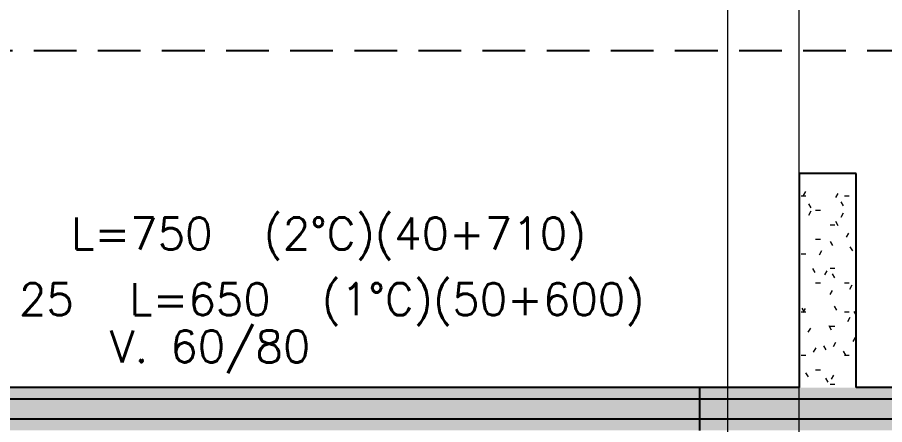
# Model space of a CAD drawing. Extents: x -9133 to 18268, y -11863 to 17290.
# Drawn here: x 651.6 to 955.9, y 3539.5 to 3682.2 of the extents above; entities that cross this region are included whole.
import ezdxf
from ezdxf.enums import TextEntityAlignment as Align

# ---------------------------------------------------------------- set-up
doc = ezdxf.new("R2010")
doc.units = 0
doc.header["$LTSCALE"] = 30
doc.header["$MEASUREMENT"] = 0
doc.linetypes.add('EJEG$0$DASHED', pattern=[0.75, 0.5, -0.25])
doc.linetypes.add('EJEG$0$RLE-PROYECCION', pattern=[0.71438, 0.47625, -0.23813])
doc.layers.get('0').update_dxf_attribs({"linetype": 'CONTINUOUS'})
doc.layers.add('EJEG$0$CORTES', color=5, linetype='CONTINUOUS')
doc.layers.add('EJEG$0$RLA-FE', color=7, linetype='CONTINUOUS')
doc.layers.add('EJEG$0$RLA-ACHURADO', color=30, linetype='EJEG$0$RLE-PROYECCION', lineweight=15, transparency=0.7)
for name, color, linetype, lineweight in [('EJEG$0$RLA-CONTORNO', 30, 'CONTINUOUS', 25), ('EJEG$0$RLA-EJES', 1, 'CONTINUOUS', 9), ('EJEG$0$RLA-TEXTOS-1', 9, 'CONTINUOUS', 9)]:
    doc.layers.add(name, color=color, linetype=linetype, lineweight=lineweight)
doc.styles.add('EJEG$0$RomanS', font='romans.shx', dxfattribs={"height": 11.25})
pattern_1 = [(0, (-424.688, -2039.478), (20.32, 5.08), [1.676, -13.564, 1.676, -13.564, -81.28]), (0, (-424.688, -2039.478), (20.32, 5.08), [-30.48, 1.676, -28.804, 1.676, -13.564, -35.56]), (0, (-424.688, -2039.478), (20.32, 5.08), [-76.2, 1.676, -8.484, 1.676, -23.724]), (120, (-417.068, -2036.938), (-14.559409, 15.057636), [1.676, -13.564, 1.676, -13.564, -81.28]), (120, (-417.068, -2036.938), (-14.559409, 15.057636), [-30.48, 1.676, -28.804, 1.676, -13.564, -35.56]), (120, (-417.068, -2036.938), (-14.559409, 15.057636), [-76.2, 1.676, -8.484, 1.676, -23.724]), (240, (-414.528, -2026.778), (-5.760591, -20.137636), [1.676, -13.564, 1.676, -13.564, -81.28]), (240, (-414.528, -2026.778), (-5.760591, -20.137636), [-30.48, 1.676, -28.804, 1.676, -13.564, -35.56]), (240, (-414.528, -2026.778), (-5.760591, -20.137636), [-76.2, 1.676, -8.484, 1.676, -23.724])]

# ---------------------------------------------------------------- blocks, each defined once
blk = doc.blocks.new('*U165')
at = {"layer": 'EJEG$0$RLA-FE'}
blk.add_line((0, 0), (918.21, 0), dxfattribs=at)
at = {"layer": 'EJEG$0$RLA-FE', "color": 3, "style": 'EJEG$0$RomanS', "flags": 8}
for tag, p in [('F=', (469.74, 9.32)), ('NUM', (484.15, 9.32))]:
    blk.add_attdef(tag, text='', height=11.25, dxfattribs=at).set_placement(p, align=Align.RIGHT)
at = {"layer": 'EJEG$0$RLA-FE', "color": 3, "style": 'EJEG$0$RomanS'}
for tag, p, flags in [('PHI', (488.05, 9.54), 14), ('DIAM', (497.9, 9.32), 12), ('MINUS', (519.92, 9.32), 13), ('MARK', (533.31, 9.32), 13), ('TEXTO_FE1', (536.62, 9.32), 8), ('TEXTO_FE2', (604.14, 9.34), 8), ('TIPO', (498.8, -75.78), 13), ('NVECES', (484.93, -94.72), 13), ('NUMFE', (488.86, -114.48), 13), ('CAPA', (497.06, -133.6), 13), ('DESPLAZA', (278.34, -151.59), 13), ('ESPACIO', (284.39, -169.95), 13), ('CANT', (298.23, -188.75), 13)]:
    blk.add_attdef(tag, p, '', height=11.25, dxfattribs=dict(at, flags=flags))
blk = doc.blocks.new('*U167')
at = {"layer": 'EJEG$0$RLA-FE'}
blk.add_line((0, 0), (718.21, 0), dxfattribs=at)
at = {"layer": 'EJEG$0$RLA-FE', "color": 3, "style": 'EJEG$0$RomanS', "flags": 8}
for tag, p in [('F=', (137.58, 36.32)), ('NUM', (151.98, 36.32))]:
    blk.add_attdef(tag, text='', height=11.25, dxfattribs=at).set_placement(p, align=Align.RIGHT)
at = {"layer": 'EJEG$0$RLA-FE', "color": 3, "style": 'EJEG$0$RomanS'}
for tag, p, flags in [('PHI', (155.88, 36.54), 14), ('DIAM', (165.74, 36.32), 12), ('MINUS', (187.75, 36.32), 13), ('MARK', (201.15, 36.32), 13), ('TEXTO_FE1', (204.45, 36.32), 8), ('TEXTO_FE2', (271.97, 36.34), 8), ('TIPO', (398.8, -75.78), 13), ('NVECES', (384.93, -94.72), 13), ('NUMFE', (388.86, -114.48), 13), ('CAPA', (397.06, -133.6), 13), ('DESPLAZA', (278.34, -151.59), 13), ('ESPACIO', (284.39, -169.95), 13), ('CANT', (298.23, -188.75), 13)]:
    blk.add_attdef(tag, p, '', height=11.25, dxfattribs=dict(at, flags=flags))
blk = doc.blocks.new('*U166')
at = {"layer": 'EJEG$0$RLA-FE', "color": 3, "style": 'EJEG$0$RomanS', "flags": 8}
for tag, p in [('F=', (117.17, 66.32)), ('NUM', (131.58, 66.32))]:
    blk.add_attdef(tag, text='', height=11.25, dxfattribs=at).set_placement(p, align=Align.RIGHT)
at = {"layer": 'EJEG$0$RLA-FE', "color": 3, "style": 'EJEG$0$RomanS'}
for tag, p, flags in [('PHI', (135.47, 66.54), 14), ('DIAM', (145.33, 66.32), 12), ('MINUS', (167.35, 66.32), 13), ('MARK', (180.74, 66.32), 13), ('TEXTO_FE1', (184.04, 66.32), 8), ('TEXTO_FE2', (251.56, 66.34), 8), ('TIPO', (353.8, -75.78), 13), ('NVECES', (339.93, -94.72), 13), ('NUMFE', (343.86, -114.48), 13), ('CAPA', (352.06, -133.6), 13), ('DESPLAZA', (278.34, -151.59), 13), ('ESPACIO', (284.39, -169.95), 13), ('CANT', (298.23, -188.75), 13)]:
    blk.add_attdef(tag, p, '', height=11.25, dxfattribs=dict(at, flags=flags))
blk = doc.blocks.new('EJEG')
at = {"layer": 'EJEG$0$RLA-ACHURADO'}
h = blk.add_hatch(dxfattribs=at)
h.set_pattern_fill('SAND - DENSE', color=256, style=0, pattern_type=2)
h.set_pattern_definition(pattern_1)
h.paths.add_polyline_path([(-1184.8, 1183), (-1184.8, 1258), (-1204.8, 1258), (-1204.8, 1183)], flags=0)
h = blk.add_hatch(dxfattribs=at)
h.set_pattern_fill('SAND - DENSE', color=256, style=0, pattern_type=2)
h.set_pattern_definition(pattern_1)
h.paths.add_polyline_path([(525.18, 1168), (525.18, 1183), (-1646.82, 1183), (-1646.82, 1168), (-173.89, 1168)], flags=0)
at = {"layer": 'EJEG$0$CORTES', "color": 1, "linetype": 'EJEG$0$DASHED'}
blk.add_lwpolyline([(-1653.39, 1301.07), (-1153.21, 1301.07, -0.414214), (-1103.21, 1251.07), (-1103.21, 638.85, -0.414214), (-1153.21, 588.85), (-1653.39, 588.85, -0.414214), (-1703.39, 638.85), (-1703.39, 1251.07, -0.414214)], format="xyb", close=True, dxfattribs=at)
at = {"layer": 'EJEG$0$RLA-CONTORNO'}
for p, q in [((-1184.8, 1258), (-1204.8, 1258)), ((-1204.8, 1258), (-1204.8, 1183)), ((-1184.8, 1183), (-1184.8, 1258)), ((-1204.8, 1183), (-1646.82, 1183)), ((-1239.82, 1183), (-1239.82, 1168)), ((390.2, 1183), (-1184.8, 1183))]:
    blk.add_line(p, q, dxfattribs=at)
at = {"layer": 'EJEG$0$RLA-EJES'}
for p, q in [((-1229.82, -996.18), (-1229.82, 1463)), ((-1204.82, -996.18), (-1204.82, 1439.06))]:
    blk.add_line(p, q, dxfattribs=at)
at = {"layer": 'EJEG$0$RLA-FE'}
ref = blk.add_blockref('*U166', (-1644.32, 1165), dxfattribs=at)
ref.add_attrib('TEXTO_FE1', 'L=750', (-1460.28, 1231.32), dxfattribs={"color": 3, "height": 11.25, "style": 'EJEG$0$RomanS'})
ref.add_attrib('TEXTO_FE2', '(2°C)(40+710)', (-1392.75, 1231.34), dxfattribs={"color": 3, "height": 11.25, "style": 'EJEG$0$RomanS'})
ref = blk.add_blockref('*U167', (-1644.32, 1172), dxfattribs=at)
ref.add_attrib('DIAM', '25', (-1478.58, 1208.32), dxfattribs={"color": 3, "height": 11.25, "style": 'EJEG$0$RomanS'})
ref.add_attrib('TEXTO_FE1', 'L=650', (-1439.87, 1208.32), dxfattribs={"color": 3, "height": 11.25, "style": 'EJEG$0$RomanS'})
ref.add_attrib('TEXTO_FE2', '(1°C)(50+600)', (-1372.35, 1208.34), dxfattribs={"color": 3, "height": 11.25, "style": 'EJEG$0$RomanS'})
blk.add_blockref('*U165', (-1644.32, 1179), dxfattribs=at)
at = {"layer": 'EJEG$0$RLA-TEXTOS-1', "insert": (-1411.5, 1195.54), "char_height": 11.25, "width": 77.8962, "attachment_point": 5, "line_spacing_factor": 0.941778, "style": 'EJEG$0$RomanS'}
blk.add_mtext('V. 60/80', dxfattribs=at)

msp = doc.modelspace()

# ---------------------------------------------------------------- block references
msp.add_blockref('EJEG', (2130.72, 2369.47))

doc.saveas('drawing.dxf')
